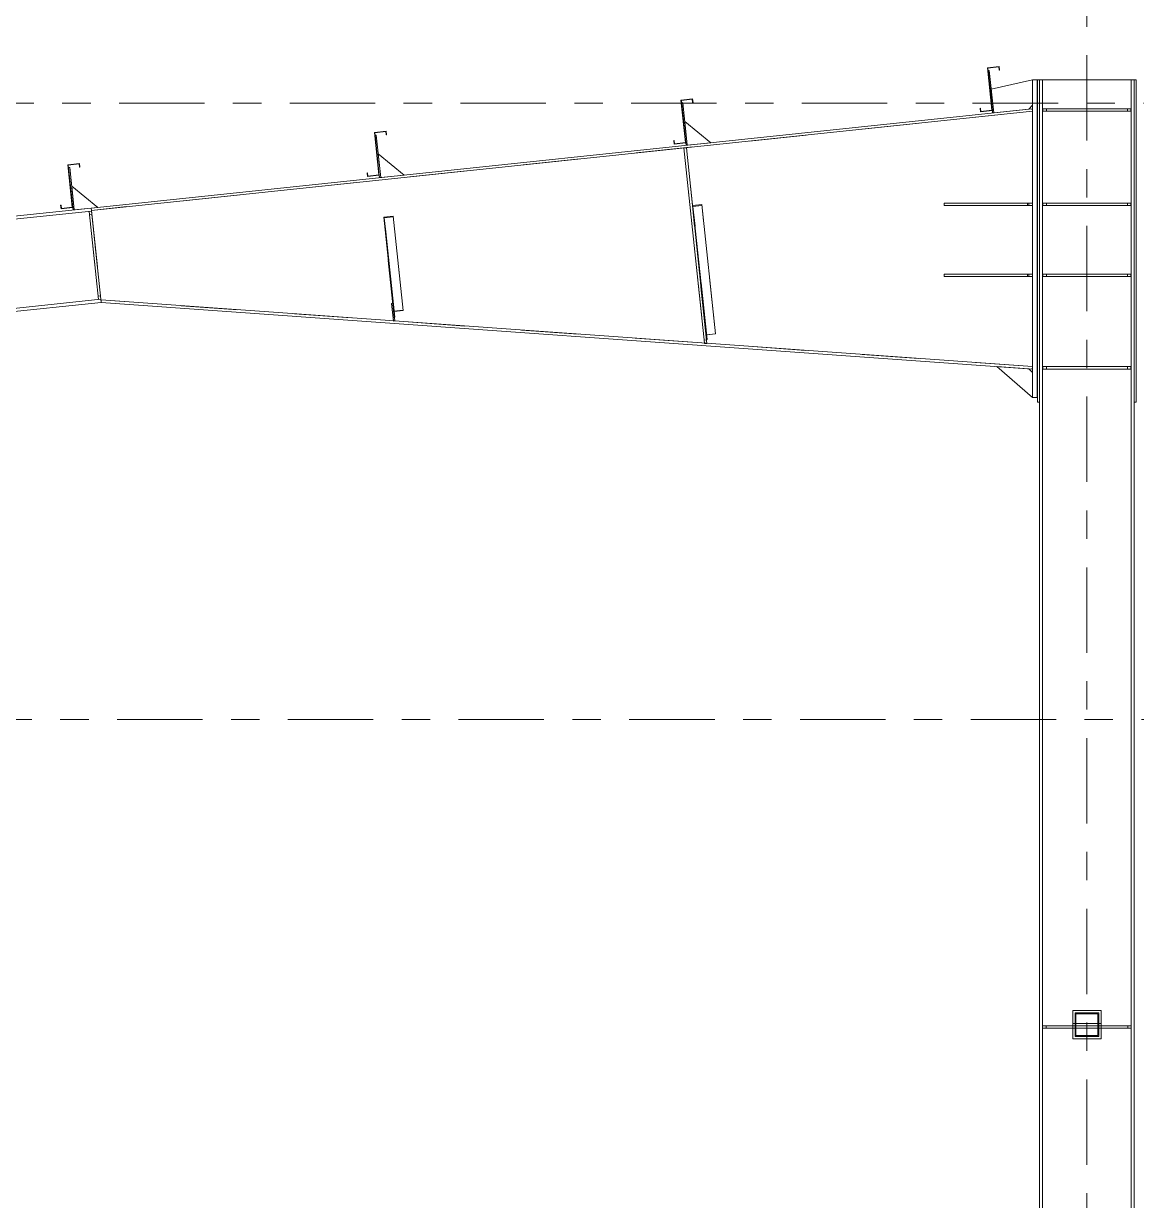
# Model space of a CAD drawing. Header units: millimetres. Extents: x -49 to 773, y -73 to 501.
# Drawn here: x 184.71 to 223.83, y 417.8 to 459.17 of the extents above; entities that cross this region are included whole.
import ezdxf

# ---------------------------------------------------------------- set-up
doc = ezdxf.new("R2010")
doc.units = ezdxf.units.MM
for name, pattern in [('XKITLINE00', [0]), ('XKITLINE02', [4, 2, -2]), ('XKITLINE03', [6, 3, -1, 1, -1])]:
    doc.linetypes.add(name, pattern=pattern)
doc.layers.add('Part', color=2, linetype='Continuous', lineweight=0)
doc.layers.add('S-grid', color=1, linetype='Continuous', lineweight=0)

# ---------------------------------------------------------------- blocks, each defined once
blk = doc.blocks.new('*A289')
at = {"layer": 'Part'}
blk.add_hatch(color=3, dxfattribs=at).paths.add_polyline_path([(207.812, 456.478), (208.226, 456.522), (208.24, 456.397), (208.225, 456.396), (208.213, 456.505), (207.829, 456.465), (207.986, 454.971), (207.572, 454.928), (207.559, 455.052), (207.574, 455.053), (207.585, 454.944), (207.97, 454.985)], flags=17)
blk = doc.blocks.new('*A292')
at = {"layer": 'Part'}
blk.add_hatch(color=3, dxfattribs=at).paths.add_polyline_path([(208.218, 452.77), (208.55, 452.805), (208.553, 452.772), (208.238, 452.739), (208.303, 452.126), (208.286, 452.125)], flags=17)
blk = doc.blocks.new('*A293')
at = {"layer": 'Part'}
blk.add_hatch(color=3, dxfattribs=at).paths.add_polyline_path([(197.367, 452.366), (197.699, 452.401), (197.702, 452.375), (197.387, 452.342), (197.439, 451.847), (197.422, 451.845)], flags=17)
blk = doc.blocks.new('*A297')
at = {"layer": 'Part'}
blk.add_hatch(color=3, dxfattribs=at).paths.add_polyline_path([(186.265, 454.205), (186.679, 454.249), (186.692, 454.125), (186.677, 454.123), (186.666, 454.232), (186.281, 454.192), (186.439, 452.698), (186.025, 452.655), (186.011, 452.779), (186.026, 452.781), (186.038, 452.671), (186.422, 452.712)], flags=17)
blk = doc.blocks.new('*A298')
at = {"layer": 'Part'}
blk.add_hatch(color=3, dxfattribs=at).paths.add_polyline_path([(197.039, 455.342), (197.453, 455.385), (197.466, 455.261), (197.451, 455.259), (197.44, 455.369), (197.055, 455.328), (197.213, 453.835), (196.798, 453.791), (196.785, 453.915), (196.8, 453.917), (196.811, 453.808), (197.196, 453.848)], flags=17)
blk = doc.blocks.new('*A299')
at = {"layer": 'Part'}
blk.add_hatch(color=3, dxfattribs=at).paths.add_polyline_path([(207.812, 456.478), (208.226, 456.522), (208.24, 456.397), (208.225, 456.396), (208.213, 456.505), (207.829, 456.465), (207.986, 454.971), (207.572, 454.928), (207.559, 455.052), (207.574, 455.053), (207.585, 454.944), (207.97, 454.985)], flags=17)
blk = doc.blocks.new('*A344')
at = {"layer": 'Part'}
blk.add_hatch(color=3, dxfattribs=at).paths.add_polyline_path([(186.265, 454.205), (186.679, 454.249), (186.692, 454.125), (186.677, 454.123), (186.666, 454.232), (186.281, 454.192), (186.439, 452.698), (186.025, 452.655), (186.011, 452.779), (186.026, 452.781), (186.038, 452.671), (186.422, 452.712)], flags=17)
blk = doc.blocks.new('*A345')
at = {"layer": 'Part'}
blk.add_hatch(color=3, dxfattribs=at).paths.add_polyline_path([(197.039, 455.342), (197.453, 455.385), (197.466, 455.261), (197.451, 455.259), (197.44, 455.369), (197.055, 455.328), (197.213, 453.835), (196.798, 453.791), (196.785, 453.915), (196.8, 453.917), (196.811, 453.808), (197.196, 453.848)], flags=17)
blk = doc.blocks.new('*A361')
at = {"layer": 'Part'}
h = blk.add_hatch(color=3, dxfattribs=at)
h.paths.add_polyline_path([(221.667, 423.558), (221.667, 424.392), (222.5, 424.392), (222.5, 423.558)], flags=17)
h.paths.add_polyline_path([(221.7, 424.358), (221.7, 423.592), (222.467, 423.592), (222.467, 424.358)])
blk = doc.blocks.new('*A373')
at = {"layer": 'Part'}
blk.add_hatch(color=3, dxfattribs=at).paths.add_polyline_path([(218.586, 457.614), (219, 457.658), (219.013, 457.534), (218.998, 457.532), (218.987, 457.642), (218.602, 457.601), (218.76, 456.108), (218.345, 456.064), (218.332, 456.188), (218.347, 456.19), (218.359, 456.08), (218.743, 456.121)], flags=17)
blk = doc.blocks.new('*A384')
at = {"layer": 'Part'}
blk.add_hatch(color=3, dxfattribs=at).paths.add_polyline_path([(218.586, 457.614), (219, 457.658), (219.013, 457.534), (218.998, 457.532), (218.987, 457.642), (218.602, 457.601), (218.76, 456.108), (218.345, 456.064), (218.332, 456.188), (218.347, 456.19), (218.359, 456.08), (218.743, 456.121)], flags=17)
blk = doc.blocks.new('*A1342')
at = {"layer": 'S-grid', "color": 1, "linetype": 'XKITLINE03', "lineweight": 0}
blk.add_line((134.068, 456.374), (310.099, 456.374), dxfattribs=at)
blk = doc.blocks.new('*A1343')
at = {"layer": 'S-grid', "color": 1, "linetype": 'XKITLINE03', "lineweight": 0}
blk.add_line((-10, 434.708), (458.968, 434.708), dxfattribs=at)
blk = doc.blocks.new('*A1345')
at = {"layer": 'Part', "color": 2, "linetype": 'XKITLINE00', "lineweight": 0}
for p, q in [((187.439, 449.451), (187.434, 449.368)), ((187.434, 449.368), (220.161, 447.025)), ((220.167, 447.108), (187.439, 449.451)), ((220.161, 447.025), (220.167, 447.108))]:
    blk.add_line(p, q, dxfattribs=at)
blk = doc.blocks.new('*A1346')
at = {"layer": 'Part', "color": 2, "linetype": 'XKITLINE00', "lineweight": 0}
for p, q in [((220.158, 456.171), (187.084, 452.683)), ((187.093, 452.6), (220.167, 456.088)), ((220.167, 456.088), (220.158, 456.171)), ((187.084, 452.683), (187.093, 452.6))]:
    blk.add_line(p, q, dxfattribs=at)
blk = doc.blocks.new('*A1347')
at = {"layer": 'Part', "color": 7, "linetype": 'XKITLINE02', "lineweight": 0}
for p, q in [((220.167, 456.088), (187.093, 452.6)), ((220.167, 447.108), (220.167, 456.088)), ((187.093, 452.6), (187.425, 449.452)), ((220.167, 447.108), (187.439, 449.451))]:
    blk.add_line(p, q, dxfattribs=at)
at = {"layer": 'Part', "color": 2, "linetype": 'XKITLINE00', "lineweight": 0}
blk.add_line((187.439, 449.451), (187.425, 449.452), dxfattribs=at)
blk = doc.blocks.new('*A1392')
at = {"layer": 'Part', "color": 2, "linetype": 'XKITLINE00', "lineweight": 0}
for p, q in [((197.039, 455.342), (197.453, 455.385)), ((197.196, 453.848), (197.039, 455.342)), ((197.44, 455.369), (197.055, 455.328)), ((197.055, 455.328), (197.213, 453.835)), ((197.451, 455.259), (197.44, 455.369)), ((197.466, 455.261), (197.451, 455.259)), ((197.453, 455.385), (197.466, 455.261)), ((196.785, 453.915), (196.8, 453.917)), ((196.798, 453.791), (196.785, 453.915)), ((196.8, 453.917), (196.811, 453.808)), ((197.213, 453.835), (196.798, 453.791)), ((196.811, 453.808), (197.196, 453.848))]:
    blk.add_line(p, q, dxfattribs=at)
blk = doc.blocks.new('*A1393')
at = {"layer": 'Part', "color": 2, "linetype": 'XKITLINE00', "lineweight": 0}
for p, q in [((207.812, 456.478), (208.226, 456.522)), ((207.97, 454.985), (207.812, 456.478)), ((208.213, 456.505), (207.829, 456.465)), ((207.829, 456.465), (207.986, 454.971)), ((208.225, 456.396), (208.213, 456.505)), ((208.24, 456.397), (208.225, 456.396)), ((208.226, 456.522), (208.24, 456.397)), ((207.559, 455.052), (207.574, 455.053)), ((207.572, 454.928), (207.559, 455.052)), ((207.986, 454.971), (207.572, 454.928)), ((207.574, 455.053), (207.585, 454.944)), ((207.585, 454.944), (207.97, 454.985))]:
    blk.add_line(p, q, dxfattribs=at)
blk = doc.blocks.new('*A1394')
at = {"layer": 'Part', "color": 2, "linetype": 'XKITLINE00', "lineweight": 0}
for p, q in [((187.084, 452.683), (114.45, 445.022)), ((187.095, 452.575), (114.462, 444.914)), ((187.093, 452.6), (187.095, 452.575)), ((187.422, 449.476), (122.476, 442.625)), ((187.434, 449.368), (122.487, 442.517)), ((187.422, 449.476), (187.434, 449.368)), ((122.145, 442.59), (114.788, 441.814)), ((122.156, 442.483), (114.8, 441.707))]:
    blk.add_line(p, q, dxfattribs=at)
at = {"layer": 'Part', "color": 7, "linetype": 'XKITLINE02', "lineweight": 0}
for p, q in [((187.084, 452.683), (187.093, 452.6)), ((187.095, 452.575), (187.422, 449.476)), ((114.45, 445.022), (114.8, 441.707)), ((122.476, 442.625), (122.145, 442.59)), ((122.487, 442.517), (122.156, 442.483))]:
    blk.add_line(p, q, dxfattribs=at)
blk = doc.blocks.new('*A1409')
at = {"layer": 'Part', "color": 2, "linetype": 'XKITLINE00', "lineweight": 0}
for p, q in [((186.332, 454.112), (186.29, 454.107)), ((186.489, 452.62), (186.332, 454.112)), ((186.439, 452.698), (186.448, 452.616))]:
    blk.add_line(p, q, dxfattribs=at)
at = {"layer": 'Part', "color": 7, "linetype": 'XKITLINE02', "lineweight": 0}
for p, q in [((186.29, 454.107), (186.439, 452.698)), ((186.448, 452.616), (186.489, 452.62))]:
    blk.add_line(p, q, dxfattribs=at)
blk = doc.blocks.new('*A1410')
at = {"layer": 'Part', "color": 2, "linetype": 'XKITLINE00', "lineweight": 0}
blk.add_line((187.318, 452.707), (186.402, 453.449), dxfattribs=at)
at = {"layer": 'Part', "color": 7, "linetype": 'XKITLINE02', "lineweight": 0}
for p, q in [((186.402, 453.449), (186.489, 452.62)), ((186.489, 452.62), (187.318, 452.707))]:
    blk.add_line(p, q, dxfattribs=at)
blk = doc.blocks.new('*A1411')
at = {"layer": 'Part', "color": 7, "linetype": 'XKITLINE02', "lineweight": 0}
for p, q in [((187.095, 452.575), (187.012, 452.566)), ((187.012, 452.566), (187.339, 449.467)), ((187.025, 452.442), (187.108, 452.451)), ((187.422, 449.476), (187.095, 452.575)), ((187.326, 449.591), (187.409, 449.6)), ((187.339, 449.467), (187.422, 449.476))]:
    blk.add_line(p, q, dxfattribs=at)
blk = doc.blocks.new('*A1412')
at = {"layer": 'Part', "color": 7, "linetype": 'XKITLINE02', "lineweight": 0}
for p, q in [((187.095, 452.575), (187.012, 452.566)), ((187.025, 452.442), (187.108, 452.451)), ((187.409, 449.6), (187.326, 449.591)), ((187.422, 449.476), (187.339, 449.467))]:
    blk.add_line(p, q, dxfattribs=at)
at = {"layer": 'Part', "color": 2, "linetype": 'XKITLINE00', "lineweight": 0}
for p, q in [((187.339, 449.467), (187.012, 452.566)), ((187.095, 452.575), (187.422, 449.476))]:
    blk.add_line(p, q, dxfattribs=at)
blk = doc.blocks.new('*A1413')
at = {"layer": 'Part', "color": 7, "linetype": 'XKITLINE02', "lineweight": 0}
for p, q in [((208.715, 448.062), (208.218, 452.77)), ((208.731, 448.063), (208.238, 452.739)), ((209.029, 448.258), (208.55, 452.805)), ((208.697, 448.232), (209.028, 448.267)), ((208.714, 448.225), (209.029, 448.258)), ((208.715, 448.062), (208.731, 448.063))]:
    blk.add_line(p, q, dxfattribs=at)
blk = doc.blocks.new('*A1414')
at = {"layer": 'Part', "color": 2, "linetype": 'XKITLINE00', "lineweight": 0}
for p, q in [((208.55, 452.805), (208.218, 452.77)), ((208.218, 452.77), (208.682, 448.375)), ((208.238, 452.739), (208.553, 452.772)), ((208.731, 448.063), (208.238, 452.739)), ((209.029, 448.258), (208.55, 452.805)), ((208.303, 452.126), (208.286, 452.125)), ((208.714, 448.225), (209.029, 448.258)), ((208.715, 448.062), (208.731, 448.063))]:
    blk.add_line(p, q, dxfattribs=at)
at = {"layer": 'Part', "color": 7, "linetype": 'XKITLINE02', "lineweight": 0}
for p, q in [((208.682, 448.375), (208.715, 448.062)), ((208.697, 448.232), (209.028, 448.267))]:
    blk.add_line(p, q, dxfattribs=at)
blk = doc.blocks.new('*A1415')
at = {"layer": 'Part', "color": 7, "linetype": 'XKITLINE02', "lineweight": 0}
for p, q in [((208.004, 454.805), (207.921, 454.797)), ((207.921, 454.797), (208.646, 447.918)), ((208.729, 447.927), (208.004, 454.805)), ((208.633, 448.042), (208.716, 448.051)), ((208.646, 447.918), (208.729, 447.927))]:
    blk.add_line(p, q, dxfattribs=at)
blk = doc.blocks.new('*A1416')
at = {"layer": 'Part', "color": 2, "linetype": 'XKITLINE00', "lineweight": 0}
for p, q in [((197.699, 452.401), (197.367, 452.366)), ((197.367, 452.366), (197.71, 449.121)), ((197.387, 452.342), (197.702, 452.375)), ((197.387, 452.342), (197.439, 451.847)), ((198.049, 449.08), (197.699, 452.401)), ((197.439, 451.847), (197.422, 451.845)), ((197.439, 451.847), (197.755, 448.847)), ((197.734, 449.047), (198.049, 449.08)), ((197.739, 448.845), (197.755, 448.847))]:
    blk.add_line(p, q, dxfattribs=at)
at = {"layer": 'Part', "color": 7, "linetype": 'XKITLINE02', "lineweight": 0}
for p, q in [((197.71, 449.121), (197.739, 448.845)), ((197.717, 449.056), (198.048, 449.091))]:
    blk.add_line(p, q, dxfattribs=at)
blk = doc.blocks.new('*A1417')
at = {"layer": 'Part', "color": 7, "linetype": 'XKITLINE02', "lineweight": 0}
for p, q in [((197.739, 448.845), (197.367, 452.366)), ((197.755, 448.847), (197.387, 452.342)), ((198.049, 449.08), (197.699, 452.401)), ((197.717, 449.056), (198.048, 449.091)), ((197.734, 449.047), (198.049, 449.08)), ((197.739, 448.845), (197.755, 448.847))]:
    blk.add_line(p, q, dxfattribs=at)
blk = doc.blocks.new('*A1418')
at = {"layer": 'Part', "color": 2, "linetype": 'XKITLINE00', "lineweight": 0}
for p, q in [((197.105, 455.248), (197.064, 455.244)), ((197.263, 453.756), (197.105, 455.248)), ((197.213, 453.835), (197.221, 453.752))]:
    blk.add_line(p, q, dxfattribs=at)
at = {"layer": 'Part', "color": 7, "linetype": 'XKITLINE02', "lineweight": 0}
for p, q in [((197.064, 455.244), (197.213, 453.835)), ((197.221, 453.752), (197.263, 453.756))]:
    blk.add_line(p, q, dxfattribs=at)
blk = doc.blocks.new('*A1419')
at = {"layer": 'Part', "color": 2, "linetype": 'XKITLINE00', "lineweight": 0}
blk.add_line((198.091, 453.844), (197.175, 454.585), dxfattribs=at)
at = {"layer": 'Part', "color": 7, "linetype": 'XKITLINE02', "lineweight": 0}
for p, q in [((197.175, 454.585), (197.263, 453.756)), ((197.263, 453.756), (198.091, 453.844))]:
    blk.add_line(p, q, dxfattribs=at)
blk = doc.blocks.new('*A1420')
at = {"layer": 'Part', "color": 2, "linetype": 'XKITLINE00', "lineweight": 0}
for p, q in [((197.646, 449.33), (197.687, 449.334)), ((197.711, 448.716), (197.646, 449.33)), ((197.71, 449.121), (197.753, 448.713))]:
    blk.add_line(p, q, dxfattribs=at)
at = {"layer": 'Part', "color": 7, "linetype": 'XKITLINE02', "lineweight": 0}
for p, q in [((197.687, 449.334), (197.71, 449.121)), ((197.698, 448.832), (197.74, 448.837)), ((197.711, 448.716), (197.711, 448.708)), ((197.753, 448.713), (197.711, 448.708))]:
    blk.add_line(p, q, dxfattribs=at)
blk = doc.blocks.new('*A1421')
at = {"layer": 'Part', "color": 7, "linetype": 'XKITLINE02', "lineweight": 0}
for p, q in [((197.687, 449.334), (197.646, 449.33)), ((197.646, 449.33), (197.711, 448.708)), ((197.753, 448.713), (197.687, 449.334)), ((197.698, 448.832), (197.74, 448.837)), ((197.711, 448.708), (197.753, 448.713))]:
    blk.add_line(p, q, dxfattribs=at)
blk = doc.blocks.new('*A1422')
at = {"layer": 'Part', "color": 7, "linetype": 'XKITLINE02', "lineweight": 0}
for p, q in [((207.921, 454.797), (208.004, 454.805)), ((208.218, 452.77), (208.682, 448.375)), ((208.633, 448.042), (208.716, 448.051)), ((208.645, 447.933), (208.646, 447.918)), ((208.729, 447.927), (208.646, 447.918))]:
    blk.add_line(p, q, dxfattribs=at)
at = {"layer": 'Part', "color": 2, "linetype": 'XKITLINE00', "lineweight": 0}
for p, q in [((208.645, 447.933), (207.921, 454.797)), ((208.004, 454.805), (208.218, 452.77)), ((208.682, 448.375), (208.729, 447.927))]:
    blk.add_line(p, q, dxfattribs=at)
blk = doc.blocks.new('*A1423')
at = {"layer": 'Part', "color": 2, "linetype": 'XKITLINE00', "lineweight": 0}
blk.add_line((208.865, 454.98), (207.949, 455.721), dxfattribs=at)
at = {"layer": 'Part', "color": 7, "linetype": 'XKITLINE02', "lineweight": 0}
for p, q in [((207.949, 455.721), (208.036, 454.893)), ((208.036, 454.893), (208.865, 454.98))]:
    blk.add_line(p, q, dxfattribs=at)
blk = doc.blocks.new('*A1424')
at = {"layer": 'Part', "color": 2, "linetype": 'XKITLINE00', "lineweight": 0}
for p, q in [((207.879, 456.384), (207.837, 456.38)), ((208.036, 454.893), (207.879, 456.384)), ((207.986, 454.971), (207.995, 454.888))]:
    blk.add_line(p, q, dxfattribs=at)
at = {"layer": 'Part', "color": 7, "linetype": 'XKITLINE02', "lineweight": 0}
for p, q in [((207.837, 456.38), (207.986, 454.971)), ((207.995, 454.888), (208.036, 454.893))]:
    blk.add_line(p, q, dxfattribs=at)
blk = doc.blocks.new('*A1428')
at = {"layer": 'Part', "color": 2, "linetype": 'XKITLINE00', "lineweight": 0}
for p, q in [((186.265, 454.205), (186.679, 454.249)), ((186.422, 452.712), (186.265, 454.205)), ((186.666, 454.232), (186.281, 454.192)), ((186.281, 454.192), (186.439, 452.698)), ((186.677, 454.123), (186.666, 454.232)), ((186.692, 454.125), (186.677, 454.123)), ((186.679, 454.249), (186.692, 454.125)), ((186.011, 452.779), (186.026, 452.781)), ((186.025, 452.655), (186.011, 452.779)), ((186.439, 452.698), (186.025, 452.655)), ((186.026, 452.781), (186.038, 452.671)), ((186.038, 452.671), (186.422, 452.712))]:
    blk.add_line(p, q, dxfattribs=at)
blk = doc.blocks.new('*A1429')
at = {"layer": 'Part', "color": 2, "linetype": 'XKITLINE00', "lineweight": 0}
for p, q in [((197.039, 455.342), (197.453, 455.385)), ((197.196, 453.848), (197.039, 455.342)), ((197.44, 455.369), (197.055, 455.328)), ((197.055, 455.328), (197.213, 453.835)), ((197.451, 455.259), (197.44, 455.369)), ((197.466, 455.261), (197.451, 455.259)), ((197.453, 455.385), (197.466, 455.261)), ((196.785, 453.915), (196.8, 453.917)), ((196.798, 453.791), (196.785, 453.915)), ((196.8, 453.917), (196.811, 453.808)), ((197.213, 453.835), (196.798, 453.791)), ((196.811, 453.808), (197.196, 453.848))]:
    blk.add_line(p, q, dxfattribs=at)
blk = doc.blocks.new('*A1430')
at = {"layer": 'Part', "color": 2, "linetype": 'XKITLINE00', "lineweight": 0}
for p, q in [((207.812, 456.478), (208.226, 456.522)), ((207.97, 454.985), (207.812, 456.478)), ((208.213, 456.505), (207.829, 456.465)), ((207.829, 456.465), (207.986, 454.971)), ((208.225, 456.396), (208.213, 456.505)), ((208.24, 456.397), (208.225, 456.396)), ((208.226, 456.522), (208.24, 456.397)), ((207.559, 455.052), (207.574, 455.053)), ((207.572, 454.928), (207.559, 455.052)), ((207.986, 454.971), (207.572, 454.928)), ((207.574, 455.053), (207.585, 454.944)), ((207.585, 454.944), (207.97, 454.985))]:
    blk.add_line(p, q, dxfattribs=at)
blk = doc.blocks.new('*A1569')
at = {"layer": 'Part', "color": 2, "linetype": 'XKITLINE00', "lineweight": 0}
for p, q in [((186.265, 454.205), (186.679, 454.249)), ((186.422, 452.712), (186.265, 454.205)), ((186.666, 454.232), (186.281, 454.192)), ((186.281, 454.192), (186.439, 452.698)), ((186.677, 454.123), (186.666, 454.232)), ((186.692, 454.125), (186.677, 454.123)), ((186.679, 454.249), (186.692, 454.125)), ((186.011, 452.779), (186.026, 452.781)), ((186.025, 452.655), (186.011, 452.779)), ((186.439, 452.698), (186.025, 452.655)), ((186.026, 452.781), (186.038, 452.671)), ((186.038, 452.671), (186.422, 452.712))]:
    blk.add_line(p, q, dxfattribs=at)
blk = doc.blocks.new('*A1571')
at = {"layer": 'S-grid', "color": 1, "linetype": 'XKITLINE03', "lineweight": 0}
blk.add_line((222.083, 335.053), (222.083, 483.041), dxfattribs=at)
blk = doc.blocks.new('*A1572')
at = {"layer": 'Part', "color": 2, "linetype": 'XKITLINE00', "lineweight": 0}
for p, q in [((220.417, 457.192), (223.75, 457.192)), ((220.525, 457.192), (220.525, 423.933)), ((223.642, 457.192), (223.642, 423.933)), ((220.417, 445.858), (220.417, 359.666)), ((223.75, 445.858), (223.75, 359.666)), ((220.525, 423.85), (220.525, 391.696)), ((223.642, 423.85), (223.642, 391.696))]:
    blk.add_line(p, q, dxfattribs=at)
at = {"layer": 'Part', "color": 7, "linetype": 'XKITLINE02', "lineweight": 0}
for p, q in [((220.417, 445.858), (220.417, 457.192)), ((223.75, 457.192), (223.75, 445.858)), ((220.525, 423.933), (220.525, 423.85)), ((223.642, 423.933), (223.642, 423.85))]:
    blk.add_line(p, q, dxfattribs=at)
blk = doc.blocks.new('*A1573')
at = {"layer": 'Part', "color": 2, "linetype": 'XKITLINE00', "lineweight": 0}
for p, q in [((220.417, 457.192), (220.35, 457.192)), ((220.35, 457.192), (220.35, 445.858)), ((220.417, 457.192), (220.417, 445.858)), ((220.417, 445.858), (220.35, 445.858))]:
    blk.add_line(p, q, dxfattribs=at)
blk = doc.blocks.new('*A1574')
at = {"layer": 'Part', "color": 2, "linetype": 'XKITLINE00', "lineweight": 0}
for p, q in [((223.817, 457.192), (223.75, 457.192)), ((223.75, 457.192), (223.75, 445.858)), ((223.817, 457.192), (223.817, 445.858)), ((223.817, 445.858), (223.75, 445.858))]:
    blk.add_line(p, q, dxfattribs=at)
blk = doc.blocks.new('*A1575')
at = {"layer": 'Part', "color": 2, "linetype": 'XKITLINE00', "lineweight": 0}
for p, q in [((220.167, 457.192), (220.167, 446.025)), ((220.333, 457.192), (220.167, 457.192)), ((220.333, 446.025), (220.333, 457.192)), ((220.167, 446.025), (220.333, 446.025))]:
    blk.add_line(p, q, dxfattribs=at)
blk = doc.blocks.new('*A1577')
at = {"layer": 'Part', "color": 2, "linetype": 'XKITLINE00', "lineweight": 0}
for p, q in [((218.92, 447.113), (220.167, 446.025)), ((220.042, 447.033), (220.167, 446.899))]:
    blk.add_line(p, q, dxfattribs=at)
at = {"layer": 'Part', "color": 7, "linetype": 'XKITLINE02', "lineweight": 0}
for p, q in [((220.042, 447.033), (218.92, 447.113)), ((220.167, 446.899), (220.167, 446.025))]:
    blk.add_line(p, q, dxfattribs=at)
blk = doc.blocks.new('*A1627')
at = {"layer": 'Part', "color": 2, "linetype": 'XKITLINE00', "lineweight": 0}
for p, q in [((221.583, 423.933), (220.525, 423.933)), ((220.525, 423.85), (220.525, 423.933)), ((221.583, 423.85), (220.525, 423.85)), ((223.642, 423.933), (222.583, 423.933)), ((223.642, 423.85), (222.583, 423.85)), ((223.642, 423.933), (223.642, 423.85))]:
    blk.add_line(p, q, dxfattribs=at)
at = {"layer": 'Part', "color": 7, "linetype": 'XKITLINE02', "lineweight": 0}
for p, q in [((220.65, 423.85), (220.65, 423.933)), ((222.583, 423.933), (221.583, 423.933)), ((222.583, 423.85), (221.583, 423.85)), ((223.517, 423.85), (223.517, 423.933))]:
    blk.add_line(p, q, dxfattribs=at)
blk = doc.blocks.new('*A1628')
at = {"layer": 'Part', "color": 7, "linetype": 'XKITLINE02', "lineweight": 0}
for p, q in [((221.583, 423.933), (221.583, 424.017)), ((221.583, 424.017), (222.583, 424.017)), ((222.583, 423.933), (221.583, 423.933)), ((222.583, 424.017), (222.583, 423.933))]:
    blk.add_line(p, q, dxfattribs=at)
blk = doc.blocks.new('*A1629')
at = {"layer": 'Part', "color": 2, "linetype": 'XKITLINE00', "lineweight": 0}
for p, q in [((222.583, 424.475), (221.583, 424.475)), ((221.583, 424.475), (221.583, 423.475)), ((222.583, 423.475), (222.583, 424.475)), ((221.583, 423.475), (222.583, 423.475))]:
    blk.add_line(p, q, dxfattribs=at)
blk = doc.blocks.new('*A1631')
at = {"layer": 'Part', "color": 2, "linetype": 'XKITLINE00', "lineweight": 0}
for p, q in [((221.667, 423.558), (221.667, 424.392)), ((221.667, 424.392), (222.5, 424.392)), ((221.7, 423.592), (221.7, 424.358)), ((221.7, 424.358), (222.467, 424.358)), ((222.467, 424.358), (222.467, 423.592)), ((222.5, 424.392), (222.5, 423.558)), ((222.5, 423.558), (221.667, 423.558)), ((222.467, 423.592), (221.7, 423.592))]:
    blk.add_line(p, q, dxfattribs=at)
blk = doc.blocks.new('*A1683')
at = {"layer": 'Part', "color": 2, "linetype": 'XKITLINE00', "lineweight": 0}
for p, q in [((218.586, 457.614), (219, 457.658)), ((218.743, 456.121), (218.586, 457.614)), ((218.987, 457.642), (218.602, 457.601)), ((218.602, 457.601), (218.76, 456.108)), ((218.998, 457.532), (218.987, 457.642)), ((219, 457.658), (219.013, 457.534)), ((219.013, 457.534), (218.998, 457.532)), ((218.332, 456.188), (218.347, 456.19)), ((218.345, 456.064), (218.332, 456.188)), ((218.76, 456.108), (218.345, 456.064)), ((218.347, 456.19), (218.359, 456.08)), ((218.359, 456.08), (218.743, 456.121))]:
    blk.add_line(p, q, dxfattribs=at)
blk = doc.blocks.new('*A1702')
at = {"layer": 'Part', "color": 2, "linetype": 'XKITLINE00', "lineweight": 0}
for p, q in [((218.586, 457.614), (219, 457.658)), ((218.743, 456.121), (218.586, 457.614)), ((218.987, 457.642), (218.602, 457.601)), ((218.602, 457.601), (218.76, 456.108)), ((218.998, 457.532), (218.987, 457.642)), ((219, 457.658), (219.013, 457.534)), ((219.013, 457.534), (218.998, 457.532)), ((218.332, 456.188), (218.347, 456.19)), ((218.345, 456.064), (218.332, 456.188)), ((218.76, 456.108), (218.345, 456.064)), ((218.347, 456.19), (218.359, 456.08)), ((218.359, 456.08), (218.743, 456.121))]:
    blk.add_line(p, q, dxfattribs=at)
blk = doc.blocks.new('*A1706')
at = {"layer": 'Part', "color": 2, "linetype": 'XKITLINE00', "lineweight": 0}
for p, q in [((223.633, 447.108), (220.533, 447.108)), ((220.533, 447.025), (220.533, 447.108)), ((223.633, 447.025), (220.533, 447.025)), ((223.633, 447.108), (223.633, 447.025))]:
    blk.add_line(p, q, dxfattribs=at)
at = {"layer": 'Part', "color": 7, "linetype": 'XKITLINE02', "lineweight": 0}
for p, q in [((220.658, 447.025), (220.658, 447.108)), ((223.508, 447.025), (223.508, 447.108))]:
    blk.add_line(p, q, dxfattribs=at)
blk = doc.blocks.new('*A1707')
at = {"layer": 'Part', "color": 7, "linetype": 'XKITLINE02', "lineweight": 0}
for p, q in [((223.633, 447.108), (220.533, 447.108)), ((220.533, 447.108), (220.533, 447.025)), ((223.633, 447.025), (220.533, 447.025)), ((220.658, 447.025), (220.658, 447.108)), ((223.508, 447.025), (223.508, 447.108)), ((223.633, 447.025), (223.633, 447.108))]:
    blk.add_line(p, q, dxfattribs=at)
blk = doc.blocks.new('*A1708')
at = {"layer": 'Part', "color": 2, "linetype": 'XKITLINE00', "lineweight": 0}
for p, q in [((220.167, 450.358), (217.067, 450.358)), ((217.067, 450.358), (217.067, 450.275)), ((220.167, 450.275), (217.067, 450.275)), ((220, 450.275), (220, 450.358))]:
    blk.add_line(p, q, dxfattribs=at)
at = {"layer": 'Part', "color": 7, "linetype": 'XKITLINE02', "lineweight": 0}
for p, q in [((220.042, 450.275), (220.042, 450.358)), ((220.167, 450.358), (220.167, 450.275))]:
    blk.add_line(p, q, dxfattribs=at)
blk = doc.blocks.new('*A1709')
at = {"layer": 'Part', "color": 2, "linetype": 'XKITLINE00', "lineweight": 0}
for p, q in [((220.167, 452.858), (217.067, 452.858)), ((217.067, 452.858), (217.067, 452.775)), ((220.167, 452.775), (217.067, 452.775)), ((220, 452.775), (220, 452.858))]:
    blk.add_line(p, q, dxfattribs=at)
at = {"layer": 'Part', "color": 7, "linetype": 'XKITLINE02', "lineweight": 0}
for p, q in [((220.042, 452.775), (220.042, 452.858)), ((220.167, 452.858), (220.167, 452.775))]:
    blk.add_line(p, q, dxfattribs=at)
blk = doc.blocks.new('*A1710')
at = {"layer": 'Part', "color": 7, "linetype": 'XKITLINE02', "lineweight": 0}
for p, q in [((220.167, 450.358), (217.067, 450.358)), ((217.067, 450.275), (217.067, 450.358)), ((220.167, 450.275), (217.067, 450.275)), ((220, 450.275), (220, 450.358)), ((220.042, 450.275), (220.042, 450.358)), ((220.167, 450.358), (220.167, 450.275))]:
    blk.add_line(p, q, dxfattribs=at)
blk = doc.blocks.new('*A1711')
at = {"layer": 'Part', "color": 7, "linetype": 'XKITLINE02', "lineweight": 0}
for p, q in [((220.167, 452.858), (217.067, 452.858)), ((217.067, 452.775), (217.067, 452.858)), ((220.167, 452.775), (217.067, 452.775)), ((220, 452.775), (220, 452.858)), ((220.042, 452.775), (220.042, 452.858)), ((220.167, 452.858), (220.167, 452.775))]:
    blk.add_line(p, q, dxfattribs=at)
blk = doc.blocks.new('*A1712')
at = {"layer": 'Part', "color": 2, "linetype": 'XKITLINE00', "lineweight": 0}
for p, q in [((220.167, 457.192), (218.722, 456.858)), ((218.722, 456.858), (218.81, 456.029)), ((220.042, 456.159), (220.167, 456.297))]:
    blk.add_line(p, q, dxfattribs=at)
at = {"layer": 'Part', "color": 7, "linetype": 'XKITLINE02', "lineweight": 0}
for p, q in [((220.167, 456.297), (220.167, 457.192)), ((218.81, 456.029), (220.042, 456.159))]:
    blk.add_line(p, q, dxfattribs=at)
blk = doc.blocks.new('*A1713')
at = {"layer": 'Part', "color": 2, "linetype": 'XKITLINE00', "lineweight": 0}
for p, q in [((218.652, 457.521), (218.611, 457.516)), ((218.81, 456.029), (218.652, 457.521)), ((218.76, 456.108), (218.768, 456.025))]:
    blk.add_line(p, q, dxfattribs=at)
at = {"layer": 'Part', "color": 7, "linetype": 'XKITLINE02', "lineweight": 0}
for p, q in [((218.611, 457.516), (218.76, 456.108)), ((218.768, 456.025), (218.81, 456.029))]:
    blk.add_line(p, q, dxfattribs=at)
blk = doc.blocks.new('*A1718')
at = {"layer": 'Part', "color": 2, "linetype": 'XKITLINE00', "lineweight": 0}
for p, q in [((223.633, 450.358), (220.533, 450.358)), ((220.533, 450.275), (220.533, 450.358)), ((223.633, 450.275), (220.533, 450.275)), ((223.633, 450.358), (223.633, 450.275))]:
    blk.add_line(p, q, dxfattribs=at)
at = {"layer": 'Part', "color": 7, "linetype": 'XKITLINE02', "lineweight": 0}
for p, q in [((220.658, 450.275), (220.658, 450.358)), ((223.508, 450.275), (223.508, 450.358))]:
    blk.add_line(p, q, dxfattribs=at)
blk = doc.blocks.new('*A1719')
at = {"layer": 'Part', "color": 7, "linetype": 'XKITLINE02', "lineweight": 0}
for p, q in [((223.633, 450.358), (220.533, 450.358)), ((220.533, 450.358), (220.533, 450.275)), ((223.633, 450.275), (220.533, 450.275)), ((220.658, 450.275), (220.658, 450.358)), ((223.508, 450.275), (223.508, 450.358)), ((223.633, 450.275), (223.633, 450.358))]:
    blk.add_line(p, q, dxfattribs=at)
blk = doc.blocks.new('*A1720')
at = {"layer": 'Part', "color": 2, "linetype": 'XKITLINE00', "lineweight": 0}
for p, q in [((223.633, 452.858), (220.533, 452.858)), ((220.533, 452.775), (220.533, 452.858)), ((223.633, 452.775), (220.533, 452.775)), ((223.633, 452.858), (223.633, 452.775))]:
    blk.add_line(p, q, dxfattribs=at)
at = {"layer": 'Part', "color": 7, "linetype": 'XKITLINE02', "lineweight": 0}
for p, q in [((220.658, 452.775), (220.658, 452.858)), ((223.508, 452.775), (223.508, 452.858))]:
    blk.add_line(p, q, dxfattribs=at)
blk = doc.blocks.new('*A1721')
at = {"layer": 'Part', "color": 7, "linetype": 'XKITLINE02', "lineweight": 0}
for p, q in [((223.633, 452.858), (220.533, 452.858)), ((220.533, 452.858), (220.533, 452.775)), ((223.633, 452.775), (220.533, 452.775)), ((220.658, 452.775), (220.658, 452.858)), ((223.508, 452.775), (223.508, 452.858)), ((223.633, 452.775), (223.633, 452.858))]:
    blk.add_line(p, q, dxfattribs=at)
blk = doc.blocks.new('*A1722')
at = {"layer": 'Part', "color": 2, "linetype": 'XKITLINE00', "lineweight": 0}
for p, q in [((223.633, 456.171), (220.533, 456.171)), ((220.533, 456.088), (220.533, 456.171)), ((223.633, 456.088), (220.533, 456.088)), ((223.633, 456.171), (223.633, 456.088))]:
    blk.add_line(p, q, dxfattribs=at)
at = {"layer": 'Part', "color": 7, "linetype": 'XKITLINE02', "lineweight": 0}
for p, q in [((220.658, 456.088), (220.658, 456.171)), ((223.508, 456.088), (223.508, 456.171))]:
    blk.add_line(p, q, dxfattribs=at)
blk = doc.blocks.new('*A1725')
at = {"layer": 'Part', "color": 7, "linetype": 'XKITLINE02', "lineweight": 0}
for p, q in [((223.633, 456.171), (220.533, 456.171)), ((220.533, 456.171), (220.533, 456.088)), ((223.633, 456.088), (220.533, 456.088)), ((220.658, 456.088), (220.658, 456.171)), ((223.508, 456.088), (223.508, 456.171)), ((223.633, 456.088), (223.633, 456.171))]:
    blk.add_line(p, q, dxfattribs=at)

msp = doc.modelspace()

# ---------------------------------------------------------------- block references
at = {"lineweight": 0}
for name in ['*A1571', '*A1342', '*A373', '*A384', '*A1683', '*A1702', '*A1713', '*A1712', '*A1575', '*A1573', '*A1572', '*A1574', '*A289', '*A299', '*A1393', '*A1430', '*A1424', '*A1346', '*A1347', '*A1722', '*A1725', '*A1423', '*A298', '*A345', '*A1392', '*A1429', '*A1418', '*A1415', '*A1422', '*A1419', '*A297', '*A344', '*A1428', '*A1569', '*A1409', '*A1410', '*A1394', '*A292', '*A1413', '*A1414', '*A1709', '*A1711', '*A1720', '*A1721', '*A1411', '*A1412', '*A293', '*A1416', '*A1417', '*A1708', '*A1710', '*A1718', '*A1719', '*A1345', '*A1420', '*A1421', '*A1577', '*A1706', '*A1707', '*A1343', '*A1629', '*A361', '*A1631', '*A1627', '*A1628']:
    msp.add_blockref(name, (0, 0), dxfattribs=at)

doc.saveas('drawing.dxf')
